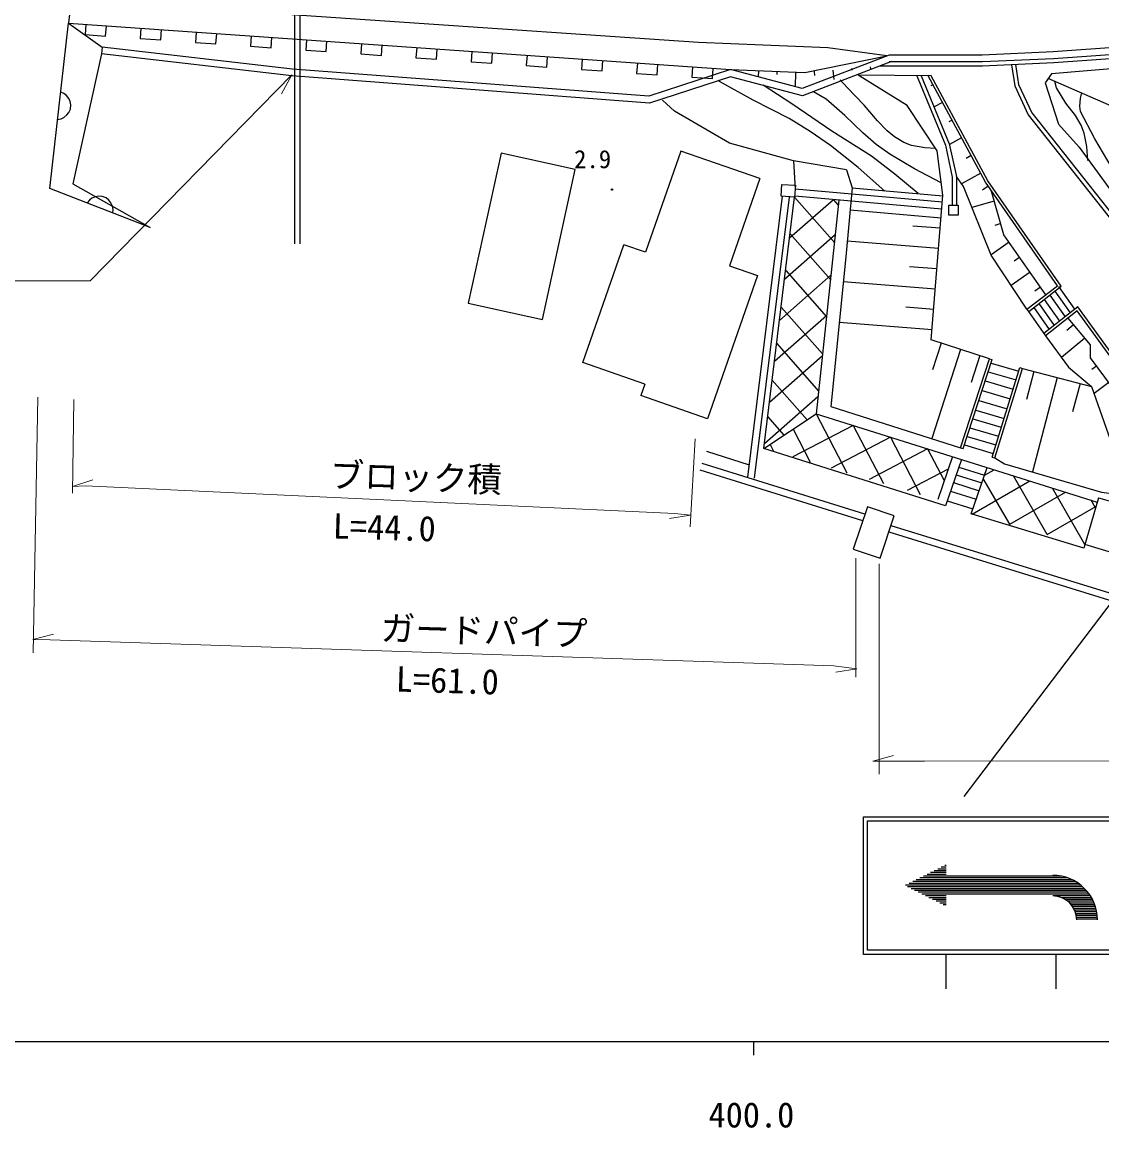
# Model space of a CAD drawing. Units: millimetres, scale not verified. Extents: x 40000 to 680000, y 20000 to 380000.
# Drawn here: x 414854 to 493308, y 198715 to 279038 of the extents above; entities that cross this region are included whole.
import ezdxf
from ezdxf.enums import TextEntityAlignment as Align

# ---------------------------------------------------------------- set-up
doc = ezdxf.new("R2010")
doc.units = ezdxf.units.MM
doc.header["$LTSCALE"] = 1000
for name, color, linetype, lineweight in [('M-BGD', 7, 'Continuous', 25), ('M-STR-HTXT', 7, 'Continuous', 13), ('M-STR-STRC', 7, 'Continuous', 25), ('M-TTL-BAND', 7, 'Continuous', 25)]:
    doc.layers.add(name, color=color, linetype=linetype, lineweight=lineweight)
doc.styles.add('ＭＳ ゴシック', font='')
doc.styles.get('ＭＳ ゴシック').set_extended_font_data('MS Gothic')

msp = doc.modelspace()

# ---------------------------------------------------------------- linework, layer by layer
at = {"layer": 'M-BGD'}
for p, q in [((434664, 276354), (434664, 289180)), ((435064, 276354), (435064, 289180)), ((418410, 280678), (418222, 278965)), ((463991, 277569), (418410, 280678)), ((416867, 266961), (418222, 278965)), ((418222, 278965), (420675, 277222)), ((418222, 278965), (466316, 275592)), ((419478, 278877), (419426, 278128)), ((420922, 278023), (420974, 278772)), ((419426, 278128), (420922, 278023)), ((423486, 278595), (423433, 277847)), ((424930, 277742), (424982, 278491)), ((427494, 278314), (427441, 277566)), ((428937, 277461), (428990, 278209)), ((431501, 278033), (431449, 277285)), ((432945, 277180), (432998, 277928)), ((420675, 277222), (420617, 276725)), ((434493, 275627), (420675, 277222)), ((423433, 277847), (424930, 277742)), ((427441, 277566), (428937, 277461)), ((431449, 277285), (432945, 277180)), ((435509, 277752), (435457, 277004)), ((436953, 276899), (437005, 277647)), ((439517, 277471), (439464, 276723)), ((440961, 276618), (441013, 277366)), ((443525, 277190), (443472, 276442)), ((473395, 277161), (463991, 277569)), ((477689, 276590), (473395, 277161)), ((494869, 277241), (489774, 276881)), ((420617, 276725), (418545, 267284)), ((434446, 275129), (420617, 276725)), ((434662, 262934), (434664, 276354)), ((435062, 262934), (435064, 276354)), ((435457, 277004), (436953, 276899)), ((439464, 276723), (440961, 276618)), ((443472, 276442), (444969, 276337)), ((444969, 276337), (445021, 277085)), ((447532, 276909), (447480, 276161)), ((448976, 276056), (449029, 276804)), ((451540, 276628), (451488, 275880)), ((452984, 275775), (453037, 276523)), ((455548, 276347), (455496, 275599)), ((477847, 276642), (471523, 274213)), ((471733, 275387), (477689, 276590)), ((484619, 276642), (477847, 276642)), ((489774, 276881), (484619, 276642)), ((489803, 276382), (484631, 276142)), ((494916, 276743), (489803, 276382)), ((494944, 276444), (489821, 276083)), ((460387, 273659), (434493, 275627)), ((447480, 276161), (448976, 276056)), ((451488, 275880), (452984, 275775)), ((455496, 275599), (456992, 275494)), ((456992, 275494), (457044, 276242)), ((459556, 276066), (459503, 275318)), ((466316, 275592), (460387, 273659)), ((461000, 275213), (461052, 275961)), ((463564, 275785), (463511, 275037)), ((465007, 274932), (465060, 275680)), ((471523, 274213), (466316, 275592)), ((466316, 275592), (471733, 275387)), ((466993, 275566), (466991, 275521)), ((468347, 275515), (468330, 275058)), ((478026, 276175), (471551, 273688)), ((473768, 275557), (473825, 274878)), ((475124, 275671), (475134, 275549)), ((476480, 275785), (476492, 275649)), ((484638, 275842), (477158, 275842)), ((484631, 276142), (477847, 276142)), ((489821, 276083), (484638, 275842)), ((486741, 275924), (486971, 274422)), ((487038, 275970), (487261, 274509)), ((501255, 276271), (489653, 275285)), ((460448, 273153), (434446, 275129)), ((459503, 275318), (461000, 275213)), ((466330, 275071), (460448, 273153)), ((463511, 275037), (465007, 274932)), ((471551, 273688), (466330, 275071)), ((469702, 275464), (469693, 275235)), ((471056, 275413), (471016, 274347)), ((472412, 275444), (472435, 275158)), ((479167, 272988), (475592, 275173)), ((480905, 275130), (475592, 275173)), ((479851, 275138), (481935, 270109)), ((480177, 275136), (482223, 270199)), ((484858, 267416), (480677, 275132)), ((485029, 267521), (480905, 275130)), ((489653, 275285), (489175, 274627)), ((497983, 271209), (489403, 274941)), ((417886, 273850), (417657, 273956)), ((481025, 274489), (480883, 274412)), ((486971, 274422), (487952, 272294)), ((487261, 274509), (488209, 272452)), ((489175, 274627), (490161, 271637)), ((418072, 273708), (417886, 273850)), ((418248, 273487), (418072, 273708)), ((418345, 273275), (418248, 273487)), ((418397, 273028), (418345, 273275)), ((462257, 272569), (461377, 273369)), ((481722, 273203), (481115, 272874)), ((418113, 272295), (418255, 272480)), ((418255, 272480), (418361, 272710)), ((418361, 272710), (418397, 273028)), ((466258, 270249), (462257, 272569)), ((481329, 269678), (479167, 272988)), ((488209, 272452), (511574, 242937)), ((417432, 271969), (417680, 272022)), ((417680, 272022), (417892, 272118)), ((417892, 272118), (418113, 272295)), ((482419, 271917), (482196, 271796)), ((487952, 272294), (511355, 242731)), ((490161, 271637), (491650, 269959)), ((470898, 268969), (466258, 270249)), ((481935, 270109), (482433, 267787)), ((482223, 270199), (482733, 267818)), ((483116, 270631), (482233, 270152)), ((491650, 269959), (502143, 255542)), ((449656, 269516), (447269, 258629)), ((455047, 268334), (449656, 269516)), ((462719, 269672), (460154, 262317)), ((468447, 267675), (462719, 269672)), ((481755, 266467), (481329, 269678)), ((483813, 269345), (483435, 269140)), ((452660, 257447), (455047, 268334)), ((474743, 268302), (470898, 268969)), ((470898, 268969), (471021, 266903)), ((474743, 268302), (475169, 266991)), ((468447, 267675), (466240, 261345)), ((482433, 267787), (482433, 265736)), ((482733, 267818), (482733, 265736)), ((483245, 267091), (482733, 267818)), ((484510, 268059), (483101, 267296)), ((490357, 259847), (485029, 267521)), ((424160, 264121), (416867, 266961)), ((418545, 267284), (424160, 264121)), ((469999, 266385), (470057, 267253)), ((470057, 267253), (471040, 267188)), ((471040, 267188), (470982, 266320)), ((481734, 265949), (471021, 266903)), ((475169, 266991), (474710, 261977)), ((481749, 266386), (475167, 266972)), ((485273, 262113), (483245, 267091)), ((485057, 267129), (484630, 266833)), ((490084, 259890), (484858, 267416)), ((486195, 263588), (485256, 266843)), ((419743, 266099), (419581, 265904)), ((419927, 266241), (419743, 266099)), ((420186, 266355), (419927, 266241)), ((420416, 266395), (420186, 266355)), ((420669, 266382), (420416, 266395)), ((420967, 266266), (420669, 266382)), ((421162, 266104), (420967, 266266)), ((421305, 265920), (421162, 266104)), ((421418, 265661), (421305, 265920)), ((467574, 245977), (470108, 266392)), ((468070, 245915), (470604, 266330)), ((468754, 248068), (470982, 266320)), ((470982, 266320), (469999, 266385)), ((473805, 266140), (470618, 263335)), ((470982, 266320), (473870, 263038)), ((481690, 265451), (470988, 266404)), ((474198, 266115), (472546, 250584)), ((473805, 266140), (474158, 265739)), ((480913, 255948), (481755, 266467)), ((485491, 266029), (483868, 265561)), ((421458, 265431), (421418, 265661)), ((421445, 265178), (421458, 265431)), ((481622, 264802), (475022, 265389)), ((482180, 265736), (482861, 265736)), ((482180, 265013), (482180, 265736)), ((482861, 265736), (482861, 265013)), ((482861, 265013), (482180, 265013)), ((485960, 264401), (485525, 264276)), ((473929, 263584), (470253, 260350)), ((470658, 263661), (473583, 260337)), ((481563, 264064), (479577, 264223)), ((489238, 259240), (486195, 263588)), ((455599, 254311), (458581, 262865)), ((460154, 262317), (458581, 262865)), ((481445, 262588), (474799, 263121)), ((486575, 263044), (485267, 262128)), ((474710, 261977), (473618, 251128)), ((487866, 258187), (485273, 262113)), ((487336, 261958), (486934, 261676)), ((466240, 261345), (468278, 260635)), ((481327, 261113), (479325, 261273)), ((468278, 260635), (464649, 250225)), ((473616, 260645), (469889, 257365)), ((470333, 261003), (473296, 257636)), ((488097, 260871), (486727, 259912)), ((481208, 259637), (474509, 260174)), ((487866, 258187), (490084, 259890)), ((487988, 258028), (490357, 259847)), ((488858, 259784), (488438, 259490)), ((489898, 259495), (491003, 257919)), ((490167, 259831), (491327, 258176)), ((489117, 258895), (490230, 257307)), ((489524, 259208), (490632, 257626)), ((447269, 258629), (452660, 257447)), ((470008, 258344), (473009, 254935)), ((481090, 258162), (479072, 258323)), ((487866, 258187), (489222, 256253)), ((488363, 258316), (489484, 256716)), ((488718, 258589), (489835, 256994)), ((491556, 258358), (489097, 256409)), ((491516, 258072), (489222, 256253)), ((504752, 239785), (491516, 258072)), ((504911, 239907), (491556, 258358)), ((473304, 257706), (469524, 254380)), ((480972, 256686), (474218, 257227)), ((491255, 257055), (490767, 256645)), ((492479, 255598), (490846, 257541)), ((489222, 256253), (490887, 253978)), ((469684, 255686), (472722, 252233)), ((485151, 254583), (480913, 255948)), ((481619, 255721), (480993, 253776)), ((492071, 256083), (490382, 254664)), ((492479, 254653), (492479, 255598)), ((472991, 254767), (469160, 251396)), ((483032, 255266), (480945, 248785)), ((484445, 254811), (483819, 252867)), ((507489, 234395), (492479, 254653)), ((460093, 252744), (455599, 254311)), ((483039, 248115), (485151, 254583)), ((483231, 248059), (485343, 254527)), ((485151, 254583), (485343, 254527)), ((485261, 254276), (487268, 253689)), ((485331, 247444), (487346, 253940)), ((485523, 247388), (487538, 253884)), ((487346, 253940), (487538, 253884)), ((487538, 253884), (492560, 252574)), ((490887, 253978), (492560, 252574)), ((492921, 254057), (492582, 253806)), ((469359, 253027), (471891, 250150)), ((485053, 253638), (487069, 253048)), ((488375, 253666), (487842, 251623)), ((490049, 253229), (488259, 246370)), ((460093, 252744), (459804, 251915)), ((484610, 252281), (486646, 251685)), ((484838, 252980), (486864, 252386)), ((491723, 252792), (491182, 250719)), ((492560, 252574), (495639, 243756)), ((493804, 252865), (492735, 252073)), ((464649, 250225), (459804, 251915)), ((472679, 251828), (468795, 248411)), ((484370, 251546), (486417, 250946)), ((473618, 251128), (483039, 248115)), ((484142, 250849), (486200, 250246)), ((468754, 248068), (472546, 250584)), ((469035, 250369), (470209, 249034)), ((472546, 250584), (492958, 244170)), ((472547, 250584), (474783, 246298)), ((483934, 250212), (486001, 249606)), ((475245, 249736), (470862, 247449)), ((470871, 249472), (472119, 247080)), ((475245, 249736), (477447, 245516)), ((483725, 249573), (485802, 248964)), ((469195, 248361), (469455, 247862)), ((477943, 248888), (473629, 246637)), ((477943, 248888), (480111, 244735)), ((483318, 248325), (485414, 247711)), ((483521, 248948), (485608, 248336)), ((464586, 247864), (467686, 246876)), ((481950, 243890), (468754, 248068)), ((480642, 248041), (476396, 245825)), ((480642, 248041), (481846, 245732)), ((482442, 247475), (481379, 244362)), ((483039, 248115), (483231, 248059)), ((485331, 247444), (485523, 247388)), ((476091, 243289), (464275, 246976)), ((483103, 247267), (481950, 243890)), ((482914, 246714), (484775, 246129)), ((483814, 243313), (484964, 246682)), ((485523, 247388), (486242, 246962)), ((486242, 246962), (493269, 244898)), ((475933, 242814), (464126, 246499)), ((482130, 246561), (479163, 245013)), ((482726, 246163), (484587, 245578)), ((486611, 242562), (484693, 245888)), ((484772, 246118), (485473, 246523)), ((489343, 241828), (486894, 246076)), ((482529, 245587), (484391, 245002)), ((483880, 243295), (488064, 245708)), ((492075, 241095), (489713, 245190)), ((482075, 244257), (483936, 243672)), ((482320, 244973), (484181, 244388)), ((486611, 242562), (490656, 244894)), ((493050, 244488), (492000, 240836)), ((492843, 243767), (492533, 244304)), ((493050, 244488), (495639, 243756)), ((493269, 244898), (495306, 244637)), ((476269, 243822), (475247, 240757)), ((478215, 243173), (476269, 243822)), ((489343, 241828), (492870, 243862)), ((477193, 240108), (478215, 243173)), ((492000, 240836), (483814, 243313)), ((483880, 243295), (483835, 243374)), ((477826, 242006), (498265, 235684)), ((477984, 242481), (498265, 236208)), ((496281, 239826), (492075, 241095)), ((475247, 240757), (477193, 240108))]:
    msp.add_line(p, q, dxfattribs=at)
for points in [[(477548, 266760), (475589, 268472), (473596, 270068), (472120, 271098), (470580, 272035), (467977, 273363), (465526, 274732), (465434, 274793)], [(481243, 269853), (480437, 269898), (479481, 270068), (478921, 270284), (478229, 270696), (477695, 271145), (477013, 271876), (476039, 273008), (474799, 274277), (474284, 274836)], [(492288, 268983), (492215, 269992), (492025, 270967), (491794, 271560), (491394, 272257), (490691, 273161), (490013, 274258), (489896, 274716)], [(479954, 266588), (478264, 268002), (476560, 269294), (473692, 271117), (470781, 273101), (468699, 274449)], [(481629, 267361), (479683, 268386), (477895, 269451), (476917, 270149), (475941, 270990), (474642, 272265), (473275, 273432), (472351, 273977)], [(502643, 256207), (501229, 258391), (499621, 260682), (497621, 263215), (495655, 265897), (494743, 267266), (493749, 268967), (492799, 270548), (491758, 272547), (491705, 272929), (491754, 273493), (491827, 273829)]]:
    msp.add_lwpolyline(points, dxfattribs=at)
for radius in [50, 30, 10]:
    msp.add_circle((457724, 266876), radius, dxfattribs=at)
at = {"layer": 'M-STR-HTXT'}
for p, q in [((419805, 260251), (434448, 275197)), ((434448, 275197), (433699, 273831)), ((391273, 260251), (419805, 260251)), ((415998, 251801), (415649, 233227)), ((418614, 251626), (418527, 244825)), ((463761, 248762), (463385, 242365)), ((418505, 245310), (419988, 245785)), ((419453, 245345), (418505, 245310)), ((419453, 245345), (462283, 243355)), ((463422, 243232), (461886, 242976)), ((462283, 243355), (463422, 243232)), ((475426, 240108), (475426, 231454)), ((477135, 239680), (477135, 224410)), ((415622, 234181), (417127, 234581)), ((416895, 234164), (415622, 234181)), ((416895, 234164), (473843, 232269)), ((473843, 232269), (475509, 232065)), ((475509, 232065), (473969, 231830)), ((476665, 225350), (478165, 225770)), ((480423, 225350), (476665, 225350)), ((480423, 225350), (569457, 225585))]:
    msp.add_line(p, q, dxfattribs=at)
at = {"layer": 'M-STR-STRC'}
for p, q in [((527174, 280617), (483275, 222792)), ((475982, 211317), (475982, 221317)), ((475982, 221317), (495982, 221317)), ((476282, 211617), (476282, 221017)), ((476282, 221017), (495682, 221017)), ((481982, 217777), (481902, 217777)), ((490388, 216997), (480342, 216997)), ((481982, 217127), (480602, 217127)), ((481982, 217257), (480862, 217257)), ((481982, 217387), (481122, 217387)), ((481982, 217517), (481382, 217517)), ((481982, 217647), (481642, 217647)), ((491759, 216347), (479042, 216347)), ((491910, 216217), (479182, 216217)), ((491584, 216477), (479302, 216477)), ((492042, 216087), (479442, 216087)), ((491386, 216607), (479562, 216607)), ((491154, 216737), (479822, 216737)), ((490843, 216867), (480082, 216867)), ((492162, 215957), (479702, 215957)), ((492274, 215827), (479962, 215827)), ((492372, 215697), (480222, 215697)), ((481982, 215567), (480482, 215567)), ((481982, 215437), (480742, 215437)), ((481982, 215307), (481002, 215307)), ((492460, 215567), (489732, 215567)), ((492541, 215437), (490373, 215437)), ((492615, 215307), (490636, 215307)), ((481982, 215177), (481262, 215177)), ((481982, 215047), (481522, 215047)), ((481982, 214917), (481782, 214917)), ((492676, 215177), (490817, 215177)), ((492730, 215047), (490963, 215047)), ((492778, 214917), (491082, 214917)), ((492824, 214787), (491173, 214787)), ((492859, 214657), (491256, 214657)), ((492891, 214527), (491321, 214527)), ((492921, 214397), (491371, 214397)), ((492940, 214267), (491410, 214267)), ((492956, 214137), (491443, 214137)), ((492968, 214007), (491458, 214007)), ((492977, 213877), (491474, 213877)), ((495982, 211317), (475982, 211317)), ((495682, 211617), (476282, 211617)), ((481982, 208817), (481982, 211317)), ((489982, 208817), (489982, 211317))]:
    msp.add_line(p, q, dxfattribs=at)
for radius in [3250, 1750]:
    msp.add_arc((489732, 213817), radius, 360, 90, dxfattribs=at)
at = {"layer": 'M-TTL-BAND'}
for p, q in [((40000, 205000), (579000, 205000)), ((468000, 205000), (468000, 204000))]:
    msp.add_line(p, q, dxfattribs=at)

# ---------------------------------------------------------------- texts
at = {"layer": 'M-BGD', "style": 'ＭＳ ゴシック'}
msp.add_text('2.9', height=1320, dxfattribs=at).set_placement((454961, 268029), align=Align.BOTTOM_LEFT)
at = {"layer": 'M-STR-HTXT', "style": 'ＭＳ ゴシック'}
for s, p in [('ブロック積 ', (437171, 244695)), ('L=44.0', (437389, 240988)), ('ガードパイプ', (440879, 233573)), ('L=61.0', (441969, 229865))]:
    msp.add_text(s, height=1833, rotation=358.3, dxfattribs=at).set_placement(p, align=Align.BOTTOM_LEFT)
at = {"layer": 'M-TTL-BAND', "style": 'ＭＳ ゴシック'}
msp.add_text('400.0', height=1833, dxfattribs=at).set_placement((467844, 198195), align=Align.BOTTOM_CENTER)

doc.saveas('drawing.dxf')
